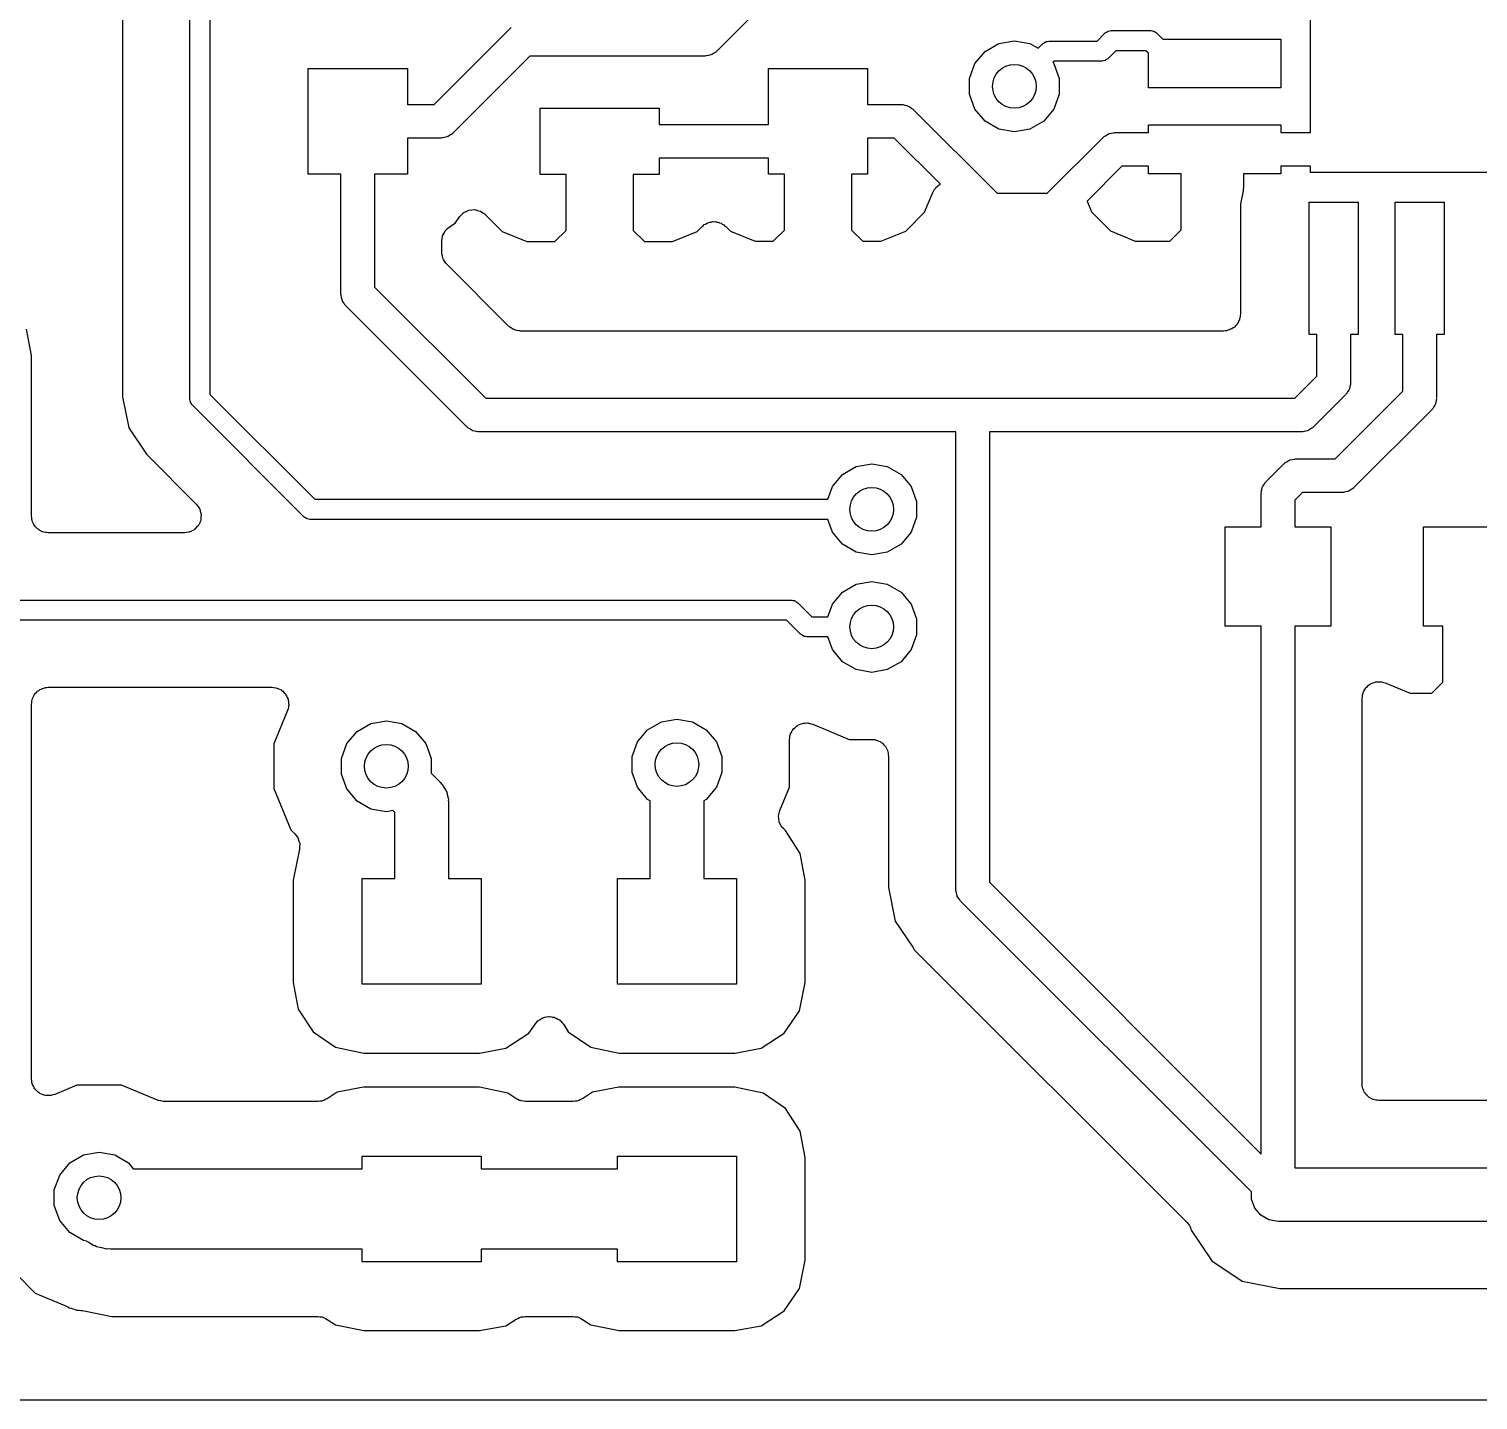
# Model space of a CAD drawing. Extents: x -71.9 to -7.4, y 11.1 to 59.4.
# Drawn here: x -50.69 to -39.74, y 11.11 to 21.48 of the extents above; entities that cross this region are included whole.
import ezdxf

# ---------------------------------------------------------------- set-up
doc = ezdxf.new("R2010")
doc.units = 0
doc.header["$MEASUREMENT"] = 0
doc.layers.add('BLACK', color=7, linetype='CONTINUOUS')

msp = doc.modelspace()

# ---------------------------------------------------------------- linework, layer by layer
at = {"layer": 'Black'}
for p, q in [((-49.4782, 18.6832), (-49.4782, 23.5968)), ((-49.3258, 23.6284), (-49.3258, 18.7148)), ((-49.9862, 23.3338), (-49.9862, 18.6957)), ((-41.0043, 21.455), (-41.0043, 22.5175)), ((-44.9238, 21.8808), (-45.4934, 21.3112)), ((-47.6318, 20.9078), (-47.0488, 21.4908)), ((-43.4648, 21.3082), (-43.3612, 21.3679)), ((-43.3612, 21.3679), (-43.2435, 21.3887)), ((-43.2435, 21.3887), (-43.1258, 21.3679)), ((-43.1258, 21.3679), (-43.0637, 21.3321)), ((-43.0637, 21.3321), (-43.0307, 21.3651)), ((-43.0307, 21.3651), (-43.0279, 21.367)), ((-43.0279, 21.367), (-43.0258, 21.3696)), ((-43.0258, 21.3696), (-43.0172, 21.3745)), ((-43.0172, 21.3745), (-43.009, 21.3802)), ((-43.009, 21.3802), (-43.0058, 21.3811)), ((-43.0058, 21.3811), (-43.0029, 21.3828)), ((-43.0029, 21.3828), (-42.9931, 21.3845)), ((-42.9931, 21.3845), (-42.9834, 21.3871)), ((-42.9834, 21.3871), (-42.9801, 21.3868)), ((-42.9801, 21.3868), (-42.9768, 21.3874)), ((-42.9768, 21.3874), (-42.6178, 21.3874)), ((-42.6178, 21.3874), (-42.5612, 21.4439)), ((-42.5612, 21.4439), (-42.5585, 21.4459)), ((-42.5585, 21.4459), (-42.5563, 21.4484)), ((-42.5563, 21.4484), (-42.5477, 21.4534)), ((-42.5477, 21.4534), (-42.5396, 21.4591)), ((-42.5396, 21.4591), (-42.5363, 21.46)), ((-42.5363, 21.46), (-42.5334, 21.4617)), ((-42.5334, 21.4617), (-42.5236, 21.4634)), ((-42.5236, 21.4634), (-42.514, 21.466)), ((-42.514, 21.466), (-42.5107, 21.4657)), ((-42.5107, 21.4657), (-42.5074, 21.4663)), ((-42.5074, 21.4663), (-42.2169, 21.4663)), ((-42.2169, 21.4663), (-42.2136, 21.4657)), ((-42.2136, 21.4657), (-42.2103, 21.466)), ((-42.2103, 21.466), (-42.2007, 21.4634)), ((-42.2007, 21.4634), (-42.1909, 21.4617)), ((-42.1909, 21.4617), (-42.188, 21.46)), ((-42.188, 21.46), (-42.1847, 21.4591)), ((-42.1847, 21.4591), (-42.1766, 21.4534)), ((-42.1766, 21.4534), (-42.168, 21.4484)), ((-42.168, 21.4484), (-42.1658, 21.4459)), ((-42.1658, 21.4459), (-42.1631, 21.4439)), ((-42.1631, 21.4439), (-42.1216, 21.4025)), ((-42.1216, 21.4025), (-41.2293, 21.4025)), ((-41.2293, 21.4025), (-41.2293, 21.0325)), ((-41.0043, 20.6945), (-41.0043, 21.455)), ((-46.9064, 21.274), (-47.4894, 20.691)), ((-45.5832, 21.274), (-46.9064, 21.274)), ((-45.5777, 21.275), (-45.5832, 21.274)), ((-45.5721, 21.2745), (-45.5777, 21.275)), ((-45.5561, 21.2788), (-45.5721, 21.2745)), ((-45.5398, 21.2817), (-45.5561, 21.2788)), ((-45.5349, 21.2845), (-45.5398, 21.2817)), ((-45.5295, 21.2859), (-45.5349, 21.2845)), ((-45.5159, 21.2954), (-45.5295, 21.2859)), ((-45.5016, 21.3037), (-45.5159, 21.2954)), ((-45.498, 21.308), (-45.5016, 21.3037)), ((-45.4934, 21.3112), (-45.498, 21.308)), ((-43.5416, 21.2166), (-43.4648, 21.3082)), ((-42.5351, 21.2554), (-42.5372, 21.2528)), ((-42.5323, 21.2573), (-42.5351, 21.2554)), ((-42.4758, 21.3139), (-42.5323, 21.2573)), ((-42.2485, 21.3139), (-42.4758, 21.3139)), ((-42.2293, 21.2947), (-42.2485, 21.3139)), ((-42.2293, 21.0325), (-42.2293, 21.2947)), ((-48.5832, 20.3808), (-48.5832, 21.1808)), ((-48.5832, 21.1808), (-47.8332, 21.1808)), ((-47.8332, 21.1808), (-47.8332, 20.9078)), ((-45.1034, 20.7554), (-45.1034, 21.1808)), ((-45.1034, 21.1808), (-44.3534, 21.1808)), ((-44.3534, 21.1808), (-44.3534, 20.9078)), ((-43.5825, 21.1043), (-43.5416, 21.2166)), ((-42.9452, 21.235), (-42.9537, 21.2265)), ((-42.9537, 21.2265), (-42.9454, 21.2166)), ((-42.9454, 21.2166), (-42.9045, 21.1043)), ((-42.5862, 21.235), (-42.9452, 21.235)), ((-42.5829, 21.2356), (-42.5862, 21.235)), ((-42.5796, 21.2353), (-42.5829, 21.2356)), ((-42.57, 21.2378), (-42.5796, 21.2353)), ((-42.5602, 21.2396), (-42.57, 21.2378)), ((-42.5573, 21.2413), (-42.5602, 21.2396)), ((-42.554, 21.2421), (-42.5573, 21.2413)), ((-42.5459, 21.2478), (-42.554, 21.2421)), ((-42.5372, 21.2528), (-42.5459, 21.2478)), ((-43.5825, 20.9847), (-43.5825, 21.1043)), ((-42.9045, 21.1043), (-42.9045, 20.9847)), ((-43.5416, 20.8724), (-43.5825, 20.9847)), ((-42.9045, 20.9847), (-42.9454, 20.8724)), ((-41.2293, 21.0325), (-42.2293, 21.0325)), ((-47.8332, 20.9078), (-47.6318, 20.9078)), ((-46.8294, 20.3784), (-46.8294, 20.8784)), ((-46.8294, 20.8784), (-45.9294, 20.8784)), ((-45.9294, 20.8784), (-45.9294, 20.7554)), ((-44.3534, 20.9078), (-44.0994, 20.9078)), ((-44.0994, 20.9078), (-44.0939, 20.9068)), ((-44.0939, 20.9068), (-44.0883, 20.9073)), ((-44.0883, 20.9073), (-44.0723, 20.903)), ((-44.0723, 20.903), (-44.056, 20.9001)), ((-44.056, 20.9001), (-44.0511, 20.8973)), ((-44.0511, 20.8973), (-44.0457, 20.8959)), ((-44.0457, 20.8959), (-44.0321, 20.8864)), ((-44.0321, 20.8864), (-44.0178, 20.8781)), ((-44.0178, 20.8781), (-44.0142, 20.8738)), ((-44.0142, 20.8738), (-44.0096, 20.8706)), ((-44.0096, 20.8706), (-43.3744, 20.2354)), ((-43.4648, 20.7808), (-43.5416, 20.8724)), ((-42.9454, 20.8724), (-43.0222, 20.7808)), ((-45.9294, 20.7554), (-45.1034, 20.7554)), ((-43.3612, 20.721), (-43.4648, 20.7808)), ((-43.2435, 20.7003), (-43.3612, 20.721)), ((-43.1258, 20.721), (-43.2435, 20.7003)), ((-43.0222, 20.7808), (-43.1258, 20.721)), ((-42.2293, 20.6945), (-42.2293, 20.7525)), ((-42.2293, 20.7525), (-41.2293, 20.7525)), ((-41.2293, 20.7525), (-41.2293, 20.6945)), ((-47.5792, 20.6538), (-47.8332, 20.6538)), ((-47.8332, 20.6538), (-47.8332, 20.3808)), ((-47.5737, 20.6548), (-47.5792, 20.6538)), ((-47.5681, 20.6543), (-47.5737, 20.6548)), ((-47.5521, 20.6586), (-47.5681, 20.6543)), ((-47.5358, 20.6615), (-47.5521, 20.6586)), ((-47.5309, 20.6643), (-47.5358, 20.6615)), ((-47.5255, 20.6657), (-47.5309, 20.6643)), ((-47.5119, 20.6752), (-47.5255, 20.6657)), ((-47.4976, 20.6835), (-47.5119, 20.6752)), ((-47.494, 20.6878), (-47.4976, 20.6835)), ((-47.4894, 20.691), (-47.494, 20.6878)), ((-44.3534, 20.6538), (-44.3534, 20.3808)), ((-44.152, 20.6538), (-44.3534, 20.6538)), ((-43.8034, 20.3052), (-44.152, 20.6538)), ((-42.995, 20.2354), (-42.5731, 20.6573)), ((-42.5731, 20.6573), (-42.5686, 20.6605)), ((-42.5686, 20.6605), (-42.565, 20.6647)), ((-42.565, 20.6647), (-42.5506, 20.673)), ((-42.5506, 20.673), (-42.537, 20.6826)), ((-42.537, 20.6826), (-42.5316, 20.684)), ((-42.5316, 20.684), (-42.5268, 20.6868)), ((-42.5268, 20.6868), (-42.5104, 20.6897)), ((-42.5104, 20.6897), (-42.4944, 20.694)), ((-42.4944, 20.694), (-42.4888, 20.6935)), ((-42.4888, 20.6935), (-42.4833, 20.6945)), ((-42.4833, 20.6945), (-42.2293, 20.6945)), ((-41.2293, 20.6945), (-41.0043, 20.6945)), ((-45.9294, 20.5014), (-45.9294, 20.3784)), ((-45.1034, 20.5014), (-45.9294, 20.5014)), ((-45.1034, 20.3808), (-45.1034, 20.5014)), ((-48.3352, 20.3808), (-48.5832, 20.3808)), ((-48.3352, 19.4734), (-48.3352, 20.3808)), ((-47.8332, 20.3808), (-48.0812, 20.3808)), ((-48.0812, 20.3808), (-48.0812, 19.526)), ((-44.9824, 20.3808), (-45.1034, 20.3808)), ((-44.9824, 19.9572), (-44.9824, 20.3808)), ((-44.3534, 20.3808), (-44.4744, 20.3808)), ((-44.4744, 20.3808), (-44.4744, 19.9572)), ((-42.4307, 20.4405), (-42.6941, 20.1771)), ((-42.2293, 20.4405), (-42.4307, 20.4405)), ((-42.2293, 20.3825), (-42.2293, 20.4405)), ((-41.9833, 20.3825), (-42.2293, 20.3825)), ((-41.9833, 19.9588), (-41.9833, 20.3825)), ((-41.2293, 20.3825), (-41.5123, 20.3825)), ((-41.5123, 20.3825), (-41.5123, 20.2783)), ((-41.0043, 20.4405), (-41.2293, 20.4405)), ((-41.2293, 20.4405), (-41.2293, 20.3825)), ((-41.0043, 20.3925), (-41.0043, 20.4405)), ((-39.9418, 20.3925), (-41.0043, 20.3925)), ((-39.6563, 20.3925), (-39.9418, 20.3925)), ((-46.6334, 20.3784), (-46.8294, 20.3784)), ((-46.6334, 19.9548), (-46.6334, 20.3784)), ((-45.9294, 20.3784), (-46.1254, 20.3784)), ((-46.1254, 20.3784), (-46.1254, 19.9548)), ((-43.8508, 20.2617), (-43.8433, 20.2698)), ((-43.8433, 20.2698), (-43.8374, 20.2791)), ((-43.8374, 20.2791), (-43.8285, 20.2859)), ((-43.8285, 20.2859), (-43.821, 20.2942)), ((-43.821, 20.2942), (-43.8111, 20.2993)), ((-43.8111, 20.2993), (-43.8034, 20.3052)), ((-41.5123, 20.2783), (-41.5145, 20.2658)), ((-43.9227, 20.093), (-43.8611, 20.2419)), ((-43.8611, 20.2419), (-43.8551, 20.2514)), ((-43.8551, 20.2514), (-43.8508, 20.2617)), ((-43.3744, 20.2354), (-42.995, 20.2354)), ((-42.6941, 20.1771), (-42.66, 20.0947)), ((-41.5149, 20.2531), (-41.5348, 20.1547)), ((-41.5145, 20.2658), (-41.5149, 20.2531)), ((-41.0143, 19.1675), (-41.0143, 20.1675)), ((-41.0143, 20.1675), (-40.6443, 20.1675)), ((-40.6443, 20.1675), (-40.6443, 19.1675)), ((-40.3643, 19.1675), (-40.3643, 20.1675)), ((-40.3643, 20.1675), (-39.9943, 20.1675)), ((-39.9943, 20.1675), (-39.9943, 19.1675)), ((-47.4721, 20.0096), (-47.4395, 20.0573)), ((-47.4395, 20.0573), (-47.439, 20.0578)), ((-47.439, 20.0578), (-47.4387, 20.0585)), ((-47.4387, 20.0585), (-47.4236, 20.0736)), ((-47.4236, 20.0736), (-47.4087, 20.0888)), ((-47.4087, 20.0888), (-47.408, 20.0891)), ((-47.408, 20.0891), (-47.4075, 20.0897)), ((-47.4075, 20.0897), (-47.3882, 20.0987)), ((-47.3882, 20.0987), (-47.3689, 20.1079)), ((-47.3689, 20.1079), (-47.3682, 20.108)), ((-47.3682, 20.108), (-47.3675, 20.1083)), ((-47.3675, 20.1083), (-47.3462, 20.1102)), ((-47.3462, 20.1102), (-47.325, 20.1123)), ((-47.325, 20.1123), (-47.3243, 20.1121)), ((-47.3243, 20.1121), (-47.3236, 20.1122)), ((-47.3236, 20.1122), (-47.303, 20.1066)), ((-47.303, 20.1066), (-47.2823, 20.1013)), ((-47.2823, 20.1013), (-47.2817, 20.1009)), ((-47.2817, 20.1009), (-47.281, 20.1007)), ((-47.281, 20.1007), (-47.2635, 20.0885)), ((-47.2635, 20.0885), (-47.2459, 20.0765)), ((-47.2459, 20.0765), (-47.2455, 20.0759)), ((-47.2455, 20.0759), (-47.2449, 20.0754)), ((-47.2449, 20.0754), (-47.1172, 19.9477)), ((-44.0656, 19.9501), (-43.9227, 20.093)), ((-42.66, 20.0947), (-42.5171, 19.9518)), ((-41.5348, 20.1547), (-41.5348, 19.321)), ((-47.556, 19.9352), (-47.5473, 19.9521)), ((-47.5473, 19.9521), (-47.545, 19.9542)), ((-47.545, 19.9542), (-47.5435, 19.9569)), ((-47.5435, 19.9569), (-47.5289, 19.9691)), ((-47.5289, 19.9691), (-47.5149, 19.982)), ((-47.5149, 19.982), (-47.4721, 20.0096)), ((-47.1172, 19.9477), (-46.9304, 19.8704)), ((-46.7178, 19.8704), (-46.6334, 19.9548)), ((-46.1254, 19.9548), (-46.041, 19.8704)), ((-45.8284, 19.8704), (-45.6416, 19.9477)), ((-45.6416, 19.9477), (-45.605, 19.9844)), ((-45.605, 19.9844), (-45.5959, 19.9907)), ((-45.5959, 19.9907), (-45.588, 19.9986)), ((-45.588, 19.9986), (-45.578, 20.0033)), ((-45.578, 20.0033), (-45.5689, 20.0097)), ((-45.5689, 20.0097), (-45.5581, 20.0126)), ((-45.5581, 20.0126), (-45.5481, 20.0172)), ((-45.5481, 20.0172), (-45.537, 20.0182)), ((-45.537, 20.0182), (-45.5263, 20.0211)), ((-45.5263, 20.0211), (-45.5152, 20.0201)), ((-45.5152, 20.0201), (-45.5041, 20.0211)), ((-45.5041, 20.0211), (-45.4934, 20.0182)), ((-45.4934, 20.0182), (-45.4823, 20.0172)), ((-45.4823, 20.0172), (-45.4723, 20.0126)), ((-45.4723, 20.0126), (-45.4615, 20.0097)), ((-45.4615, 20.0097), (-45.4524, 20.0033)), ((-45.4524, 20.0033), (-45.4424, 19.9986)), ((-45.4424, 19.9986), (-45.4345, 19.9907)), ((-45.4345, 19.9907), (-45.4254, 19.9844)), ((-45.4254, 19.9844), (-45.3912, 19.9501)), ((-45.3912, 19.9501), (-45.2044, 19.8728)), ((-45.0668, 19.8728), (-44.9824, 19.9572)), ((-44.4744, 19.9572), (-44.39, 19.8728)), ((-44.2524, 19.8728), (-44.0656, 19.9501)), ((-42.5171, 19.9518), (-42.3304, 19.8745)), ((-42.0677, 19.8745), (-41.9833, 19.9588)), ((-47.5732, 19.8752), (-47.5699, 19.894)), ((-47.5732, 19.789), (-47.5732, 19.8752)), ((-47.5699, 19.894), (-47.5675, 19.9129)), ((-47.5675, 19.9129), (-47.5661, 19.9156)), ((-47.5661, 19.9156), (-47.5655, 19.9187)), ((-47.5655, 19.9187), (-47.556, 19.9352)), ((-46.9304, 19.8704), (-46.7178, 19.8704)), ((-46.041, 19.8704), (-45.8284, 19.8704)), ((-45.2044, 19.8728), (-45.0668, 19.8728)), ((-44.39, 19.8728), (-44.2524, 19.8728)), ((-42.3304, 19.8745), (-42.0677, 19.8745)), ((-47.5722, 19.7835), (-47.5732, 19.789)), ((-47.5727, 19.778), (-47.5722, 19.7835)), ((-47.5684, 19.7619), (-47.5727, 19.778)), ((-47.5655, 19.7456), (-47.5684, 19.7619)), ((-47.5627, 19.7408), (-47.5655, 19.7456)), ((-47.5613, 19.7354), (-47.5627, 19.7408)), ((-47.5518, 19.7218), (-47.5613, 19.7354)), ((-47.5435, 19.7074), (-47.5518, 19.7218)), ((-47.5392, 19.7038), (-47.5435, 19.7074)), ((-47.536, 19.6992), (-47.5392, 19.7038)), ((-47.068, 19.2312), (-47.536, 19.6992)), ((-48.0812, 19.526), (-47.2412, 18.686)), ((-48.3342, 19.4679), (-48.3352, 19.4734)), ((-48.3347, 19.4623), (-48.3342, 19.4679)), ((-48.3304, 19.4463), (-48.3347, 19.4623)), ((-48.3275, 19.43), (-48.3304, 19.4463)), ((-48.3247, 19.4251), (-48.3275, 19.43)), ((-48.3233, 19.4197), (-48.3247, 19.4251)), ((-48.3138, 19.4061), (-48.3233, 19.4197)), ((-48.3055, 19.3918), (-48.3138, 19.4061)), ((-48.3012, 19.3882), (-48.3055, 19.3918)), ((-48.298, 19.3836), (-48.3012, 19.3882)), ((-47.3836, 18.4692), (-48.298, 19.3836)), ((-41.5405, 19.2885), (-41.5424, 19.2776)), ((-41.5367, 19.2989), (-41.5405, 19.2885)), ((-41.5348, 19.321), (-41.5367, 19.3101)), ((-41.5367, 19.3101), (-41.5367, 19.2989)), ((-50.6756, 19.0082), (-50.7131, 19.2075)), ((-47.0634, 19.228), (-47.068, 19.2312)), ((-47.0598, 19.2237), (-47.0634, 19.228)), ((-47.0454, 19.2154), (-47.0598, 19.2237)), ((-47.0318, 19.2059), (-47.0454, 19.2154)), ((-47.0264, 19.2045), (-47.0318, 19.2059)), ((-47.0216, 19.2017), (-47.0264, 19.2045)), ((-47.0053, 19.1988), (-47.0216, 19.2017)), ((-46.9892, 19.1945), (-47.0053, 19.1988)), ((-46.9837, 19.195), (-46.9892, 19.1945)), ((-46.9782, 19.194), (-46.9837, 19.195)), ((-41.6618, 19.194), (-46.9782, 19.194)), ((-41.6508, 19.1959), (-41.6618, 19.194)), ((-41.6397, 19.1959), (-41.6508, 19.1959)), ((-41.6293, 19.1997), (-41.6397, 19.1959)), ((-41.6183, 19.2017), (-41.6293, 19.1997)), ((-41.6087, 19.2072), (-41.6183, 19.2017)), ((-41.5983, 19.211), (-41.6087, 19.2072)), ((-41.5898, 19.2182), (-41.5983, 19.211)), ((-41.5801, 19.2237), (-41.5898, 19.2182)), ((-41.573, 19.2322), (-41.5801, 19.2237)), ((-41.5645, 19.2394), (-41.573, 19.2322)), ((-41.5589, 19.249), (-41.5645, 19.2394)), ((-41.5518, 19.2575), (-41.5589, 19.249)), ((-41.548, 19.2679), (-41.5518, 19.2575)), ((-41.5424, 19.2776), (-41.548, 19.2679)), ((-40.9563, 19.1675), (-41.0143, 19.1675)), ((-40.9563, 18.8531), (-40.9563, 19.1675)), ((-40.6443, 19.1675), (-40.7023, 19.1675)), ((-40.7023, 19.1675), (-40.7023, 18.8005)), ((-40.3063, 19.1675), (-40.3643, 19.1675)), ((-40.3063, 18.7383), (-40.3063, 19.1675)), ((-39.9943, 19.1675), (-40.0523, 19.1675)), ((-40.0523, 19.1675), (-40.0523, 18.6857)), ((-50.6756, 17.7942), (-50.6756, 19.0082)), ((-41.1234, 18.686), (-40.9563, 18.8531)), ((-40.8186, 18.226), (-40.3063, 18.7383)), ((-40.7142, 18.7468), (-40.7238, 18.7332)), ((-40.7128, 18.7522), (-40.7142, 18.7468)), ((-40.71, 18.757), (-40.7128, 18.7522)), ((-40.7071, 18.7734), (-40.71, 18.757)), ((-40.7028, 18.7894), (-40.7071, 18.7734)), ((-40.7023, 18.8005), (-40.7033, 18.795)), ((-40.7033, 18.795), (-40.7028, 18.7894)), ((-49.9862, 18.6957), (-49.9394, 18.4606)), ((-49.4776, 18.6799), (-49.4782, 18.6832)), ((-49.4779, 18.6766), (-49.4776, 18.6799)), ((-49.4753, 18.6669), (-49.4779, 18.6766)), ((-49.4736, 18.6571), (-49.4753, 18.6669)), ((-49.4719, 18.6542), (-49.4736, 18.6571)), ((-49.4711, 18.651), (-49.4719, 18.6542)), ((-49.4653, 18.6428), (-49.4711, 18.651)), ((-49.4604, 18.6342), (-49.4653, 18.6428)), ((-49.4578, 18.6321), (-49.4604, 18.6342)), ((-49.4559, 18.6293), (-49.4578, 18.6321)), ((-48.6177, 17.7911), (-49.4559, 18.6293)), ((-49.3258, 18.7148), (-48.5322, 17.9212)), ((-47.2412, 18.686), (-43.56, 18.686)), ((-43.56, 18.686), (-41.1234, 18.686)), ((-40.7395, 18.7107), (-40.981, 18.4692)), ((-40.7363, 18.7152), (-40.7395, 18.7107)), ((-40.732, 18.7188), (-40.7363, 18.7152)), ((-40.7238, 18.7332), (-40.732, 18.7188)), ((-40.0642, 18.632), (-40.0737, 18.6184)), ((-40.0628, 18.6374), (-40.0642, 18.632)), ((-40.06, 18.6422), (-40.0628, 18.6374)), ((-40.0571, 18.6586), (-40.06, 18.6422)), ((-40.0528, 18.6746), (-40.0571, 18.6586)), ((-40.0523, 18.6857), (-40.0533, 18.6802)), ((-40.0533, 18.6802), (-40.0528, 18.6746)), ((-40.0895, 18.5959), (-40.6762, 18.0092)), ((-40.0863, 18.6004), (-40.0895, 18.5959)), ((-40.082, 18.604), (-40.0863, 18.6004)), ((-40.0737, 18.6184), (-40.082, 18.604)), ((-49.9394, 18.4606), (-49.8062, 18.2613)), ((-47.379, 18.466), (-47.3836, 18.4692)), ((-47.3754, 18.4617), (-47.379, 18.466)), ((-47.3611, 18.4534), (-47.3754, 18.4617)), ((-47.3475, 18.4439), (-47.3611, 18.4534)), ((-47.3421, 18.4425), (-47.3475, 18.4439)), ((-47.3372, 18.4397), (-47.3421, 18.4425)), ((-47.3209, 18.4368), (-47.3372, 18.4397)), ((-47.3049, 18.4325), (-47.3209, 18.4368)), ((-47.2993, 18.433), (-47.3049, 18.4325)), ((-47.2938, 18.432), (-47.2993, 18.433)), ((-43.687, 18.432), (-47.2938, 18.432)), ((-43.687, 14.972), (-43.687, 18.432)), ((-41.0708, 18.432), (-43.433, 18.432)), ((-43.433, 18.432), (-43.433, 15.0246)), ((-41.0653, 18.433), (-41.0708, 18.432)), ((-41.0597, 18.4325), (-41.0653, 18.433)), ((-41.0437, 18.4368), (-41.0597, 18.4325)), ((-41.0274, 18.4397), (-41.0437, 18.4368)), ((-41.0225, 18.4425), (-41.0274, 18.4397)), ((-41.0171, 18.4439), (-41.0225, 18.4425)), ((-41.0035, 18.4534), (-41.0171, 18.4439)), ((-40.9892, 18.4617), (-41.0035, 18.4534)), ((-40.9856, 18.466), (-40.9892, 18.4617)), ((-40.981, 18.4692), (-40.9856, 18.466)), ((-49.8062, 18.2613), (-49.429, 17.884)), ((-44.4397, 18.1685), (-44.322, 18.1892)), ((-44.322, 18.1892), (-44.2043, 18.1685)), ((-41.3398, 18.0558), (-41.2068, 18.1888)), ((-41.2068, 18.1888), (-41.2022, 18.192)), ((-41.2022, 18.192), (-41.1986, 18.1963)), ((-41.1986, 18.1963), (-41.1843, 18.2046)), ((-41.1843, 18.2046), (-41.1707, 18.2141)), ((-41.1707, 18.2141), (-41.1653, 18.2155)), ((-41.1653, 18.2155), (-41.1604, 18.2183)), ((-41.1604, 18.2183), (-41.1441, 18.2212)), ((-41.1441, 18.2212), (-41.1281, 18.2255)), ((-41.1281, 18.2255), (-41.1225, 18.225)), ((-41.1225, 18.225), (-41.117, 18.226)), ((-41.117, 18.226), (-40.8186, 18.226)), ((-44.6201, 18.0171), (-44.5433, 18.1087)), ((-44.5433, 18.1087), (-44.4397, 18.1685)), ((-44.2043, 18.1685), (-44.1007, 18.1087)), ((-44.1007, 18.1087), (-44.0239, 18.0171)), ((-44.655, 17.9212), (-44.6201, 18.0171)), ((-44.0239, 18.0171), (-43.983, 17.9048)), ((-41.377, 17.966), (-41.376, 17.9715)), ((-41.3765, 17.9771), (-41.3722, 17.9931)), ((-41.376, 17.9715), (-41.3765, 17.9771)), ((-41.3722, 17.9931), (-41.3693, 18.0094)), ((-41.3693, 18.0094), (-41.3665, 18.0143)), ((-41.3665, 18.0143), (-41.3651, 18.0197)), ((-41.3651, 18.0197), (-41.3556, 18.0333)), ((-41.3556, 18.0333), (-41.3473, 18.0476)), ((-41.3473, 18.0476), (-41.343, 18.0512)), ((-41.343, 18.0512), (-41.3398, 18.0558)), ((-41.0644, 17.972), (-41.123, 17.9134)), ((-40.766, 17.972), (-41.0644, 17.972)), ((-40.7605, 17.973), (-40.766, 17.972)), ((-40.7549, 17.9725), (-40.7605, 17.973)), ((-40.7389, 17.9768), (-40.7549, 17.9725)), ((-40.7226, 17.9797), (-40.7389, 17.9768)), ((-40.7177, 17.9825), (-40.7226, 17.9797)), ((-40.7123, 17.9839), (-40.7177, 17.9825)), ((-40.6987, 17.9934), (-40.7123, 17.9839)), ((-40.6844, 18.0017), (-40.6987, 17.9934)), ((-40.6808, 18.006), (-40.6844, 18.0017)), ((-40.6762, 18.0092), (-40.6808, 18.006)), ((-49.429, 17.884), (-49.4195, 17.8704)), ((-49.4195, 17.8704), (-49.4088, 17.8577)), ((-48.5322, 17.9212), (-44.655, 17.9212)), ((-43.983, 17.9048), (-43.983, 17.7852)), ((-41.377, 17.712), (-41.377, 17.966)), ((-41.123, 17.9134), (-41.123, 17.712)), ((-50.6736, 17.7833), (-50.6756, 17.7942)), ((-50.6736, 17.7721), (-50.6736, 17.7833)), ((-50.6698, 17.7617), (-50.6736, 17.7721)), ((-50.6679, 17.7508), (-50.6698, 17.7617)), ((-50.6623, 17.7411), (-50.6679, 17.7508)), ((-49.4088, 17.8577), (-49.4069, 17.8524)), ((-49.4069, 17.8524), (-49.4037, 17.8479)), ((-49.4037, 17.8479), (-49.3994, 17.8318)), ((-49.3961, 17.7613), (-49.4031, 17.7463)), ((-49.3994, 17.8318), (-49.3937, 17.8163)), ((-49.3956, 17.7669), (-49.3961, 17.7613)), ((-49.3937, 17.7721), (-49.3956, 17.7669)), ((-49.3937, 17.8163), (-49.3937, 17.8107)), ((-49.3937, 17.8107), (-49.3923, 17.8053)), ((-49.3923, 17.8053), (-49.3937, 17.7887)), ((-49.3937, 17.7887), (-49.3937, 17.7721)), ((-48.6149, 17.7892), (-48.6177, 17.7911)), ((-48.6128, 17.7866), (-48.6149, 17.7892)), ((-48.6042, 17.7816), (-48.6128, 17.7866)), ((-48.596, 17.7759), (-48.6042, 17.7816)), ((-48.5928, 17.7751), (-48.596, 17.7759)), ((-48.5899, 17.7734), (-48.5928, 17.7751)), ((-48.5801, 17.7717), (-48.5899, 17.7734)), ((-48.5704, 17.7691), (-48.5801, 17.7717)), ((-48.5671, 17.7694), (-48.5704, 17.7691)), ((-48.5638, 17.7688), (-48.5671, 17.7694)), ((-44.655, 17.7688), (-48.5638, 17.7688)), ((-44.6201, 17.6729), (-44.655, 17.7688)), ((-43.983, 17.7852), (-44.0239, 17.6729)), ((-50.6585, 17.7307), (-50.6623, 17.7411)), ((-50.6514, 17.7222), (-50.6585, 17.7307)), ((-50.6458, 17.7126), (-50.6514, 17.7222)), ((-50.6373, 17.7054), (-50.6458, 17.7126)), ((-50.6302, 17.6969), (-50.6373, 17.7054)), ((-50.6206, 17.6914), (-50.6302, 17.6969)), ((-50.6121, 17.6842), (-50.6206, 17.6914)), ((-50.6016, 17.6804), (-50.6121, 17.6842)), ((-50.592, 17.6749), (-50.6016, 17.6804)), ((-50.5811, 17.6729), (-50.592, 17.6749)), ((-50.5706, 17.6691), (-50.5811, 17.6729)), ((-50.5595, 17.6691), (-50.5706, 17.6691)), ((-50.5486, 17.6672), (-50.5595, 17.6691)), ((-49.5188, 17.6672), (-50.5486, 17.6672)), ((-49.5024, 17.6701), (-49.5188, 17.6672)), ((-49.4859, 17.6715), (-49.5024, 17.6701)), ((-49.4809, 17.6739), (-49.4859, 17.6715)), ((-49.4754, 17.6749), (-49.4809, 17.6739)), ((-49.461, 17.6832), (-49.4754, 17.6749)), ((-49.4459, 17.6902), (-49.461, 17.6832)), ((-49.442, 17.6941), (-49.4459, 17.6902)), ((-49.4372, 17.6969), (-49.442, 17.6941)), ((-49.4265, 17.7096), (-49.4372, 17.6969)), ((-49.4148, 17.7214), (-49.4265, 17.7096)), ((-49.4124, 17.7264), (-49.4148, 17.7214)), ((-49.4088, 17.7307), (-49.4124, 17.7264)), ((-49.4031, 17.7463), (-49.4088, 17.7307)), ((-44.5433, 17.5813), (-44.6201, 17.6729)), ((-44.0239, 17.6729), (-44.1007, 17.5813)), ((-41.65, 16.962), (-41.65, 17.712)), ((-41.65, 17.712), (-41.377, 17.712)), ((-41.123, 17.712), (-40.85, 17.712)), ((-40.85, 17.712), (-40.85, 16.962)), ((-40.15, 16.962), (-40.15, 17.712)), ((-40.15, 17.712), (-39.6563, 17.712)), ((-44.4397, 17.5215), (-44.5433, 17.5813)), ((-44.1007, 17.5813), (-44.2043, 17.5215)), ((-44.322, 17.5008), (-44.4397, 17.5215)), ((-44.2043, 17.5215), (-44.322, 17.5008)), ((-44.6201, 17.1281), (-44.5433, 17.2197)), ((-44.5433, 17.2197), (-44.4397, 17.2795)), ((-44.4397, 17.2795), (-44.322, 17.3002)), ((-44.322, 17.3002), (-44.2043, 17.2795)), ((-44.2043, 17.2795), (-44.1007, 17.2197)), ((-44.1007, 17.2197), (-44.0239, 17.1281)), ((-50.883, 17.1592), (-44.9339, 17.1592)), ((-44.9339, 17.1592), (-44.9306, 17.1586)), ((-44.9306, 17.1586), (-44.9273, 17.1589)), ((-44.9273, 17.1589), (-44.9177, 17.1563)), ((-44.9177, 17.1563), (-44.9079, 17.1546)), ((-44.9079, 17.1546), (-44.905, 17.1529)), ((-44.905, 17.1529), (-44.9017, 17.1521)), ((-44.9017, 17.1521), (-44.8936, 17.1463)), ((-44.8936, 17.1463), (-44.885, 17.1414)), ((-44.885, 17.1414), (-44.8828, 17.1388)), ((-44.8828, 17.1388), (-44.8801, 17.1369)), ((-44.8801, 17.1369), (-44.7754, 17.0322)), ((-44.655, 17.0322), (-44.6201, 17.1281)), ((-44.0239, 17.1281), (-43.983, 17.0158)), ((-44.9655, 17.0068), (-50.8514, 17.0068)), ((-44.8608, 16.9021), (-44.9655, 17.0068)), ((-44.7754, 17.0322), (-44.655, 17.0322)), ((-43.983, 17.0158), (-43.983, 16.8962)), ((-44.8581, 16.9002), (-44.8608, 16.9021)), ((-44.8559, 16.8976), (-44.8581, 16.9002)), ((-44.8473, 16.8926), (-44.8559, 16.8976)), ((-44.8391, 16.8869), (-44.8473, 16.8926)), ((-44.8359, 16.8861), (-44.8391, 16.8869)), ((-44.833, 16.8844), (-44.8359, 16.8861)), ((-44.8232, 16.8827), (-44.833, 16.8844)), ((-44.8136, 16.8801), (-44.8232, 16.8827)), ((-44.8102, 16.8804), (-44.8136, 16.8801)), ((-44.8069, 16.8798), (-44.8102, 16.8804)), ((-44.655, 16.8798), (-44.8069, 16.8798)), ((-44.6201, 16.7839), (-44.655, 16.8798)), ((-43.983, 16.8962), (-44.0239, 16.7839)), ((-41.377, 16.962), (-41.65, 16.962)), ((-41.377, 12.9686), (-41.377, 16.962)), ((-40.85, 16.962), (-41.123, 16.962)), ((-41.123, 16.962), (-41.123, 12.8652)), ((-40.004, 16.962), (-40.15, 16.962)), ((-40.004, 16.5384), (-40.004, 16.962)), ((-44.5433, 16.6923), (-44.6201, 16.7839)), ((-44.0239, 16.7839), (-44.1007, 16.6923)), ((-44.4397, 16.6325), (-44.5433, 16.6923)), ((-44.1007, 16.6923), (-44.2043, 16.6325)), ((-44.322, 16.6118), (-44.4397, 16.6325)), ((-44.2043, 16.6325), (-44.322, 16.6118)), ((-50.6623, 16.4249), (-50.6585, 16.4353)), ((-50.6585, 16.4353), (-50.6514, 16.4438)), ((-50.6514, 16.4438), (-50.6458, 16.4534)), ((-50.6458, 16.4534), (-50.6373, 16.4606)), ((-50.6373, 16.4606), (-50.6302, 16.4691)), ((-50.6302, 16.4691), (-50.6206, 16.4746)), ((-50.6206, 16.4746), (-50.6121, 16.4818)), ((-50.6121, 16.4818), (-50.6016, 16.4856)), ((-50.6016, 16.4856), (-50.592, 16.4911)), ((-50.592, 16.4911), (-50.5811, 16.4931)), ((-50.5811, 16.4931), (-50.5706, 16.4969)), ((-50.5706, 16.4969), (-50.5595, 16.4969)), ((-50.5595, 16.4969), (-50.5486, 16.4988)), ((-50.5486, 16.4988), (-48.856, 16.4988)), ((-48.856, 16.4988), (-48.8423, 16.4964)), ((-48.8423, 16.4964), (-48.8284, 16.4958)), ((-48.8284, 16.4958), (-48.8208, 16.4926)), ((-48.8208, 16.4926), (-48.8126, 16.4911)), ((-48.8126, 16.4911), (-48.8006, 16.4842)), ((-48.8006, 16.4842), (-48.7877, 16.4789)), ((-48.7877, 16.4789), (-48.7816, 16.4732)), ((-48.7816, 16.4732), (-48.7744, 16.4691)), ((-48.7744, 16.4691), (-48.7655, 16.4584)), ((-48.7655, 16.4584), (-48.7552, 16.449)), ((-48.7552, 16.449), (-48.7514, 16.4417)), ((-48.7514, 16.4417), (-48.746, 16.4353)), ((-48.746, 16.4353), (-48.7413, 16.4222)), ((-40.6126, 16.4283), (-40.612, 16.4422)), ((-40.612, 16.4422), (-40.6088, 16.4499)), ((-40.6088, 16.4499), (-40.6073, 16.4581)), ((-40.6073, 16.4581), (-40.6004, 16.4701)), ((-40.6004, 16.4701), (-40.5951, 16.4829)), ((-40.5951, 16.4829), (-40.5895, 16.4891)), ((-40.5895, 16.4891), (-40.5853, 16.4963)), ((-40.5853, 16.4963), (-40.5747, 16.5052)), ((-40.5747, 16.5052), (-40.5653, 16.5154)), ((-40.5653, 16.5154), (-40.5579, 16.5193)), ((-40.5579, 16.5193), (-40.5515, 16.5247)), ((-40.5515, 16.5247), (-40.5385, 16.5294)), ((-40.5385, 16.5294), (-40.5262, 16.5358)), ((-40.5262, 16.5358), (-40.5179, 16.5369)), ((-40.5179, 16.5369), (-40.5101, 16.5398)), ((-40.5101, 16.5398), (-40.4962, 16.5398)), ((-40.4962, 16.5398), (-40.4825, 16.5416)), ((-40.4825, 16.5416), (-40.4743, 16.5398)), ((-40.4743, 16.5398), (-40.4659, 16.5398)), ((-40.4659, 16.5398), (-40.4529, 16.535)), ((-40.4529, 16.535), (-40.4394, 16.532)), ((-40.4394, 16.532), (-40.251, 16.454)), ((-40.251, 16.454), (-40.0884, 16.454)), ((-40.0884, 16.454), (-40.004, 16.5384)), ((-50.6756, 16.3718), (-50.6736, 16.3827)), ((-50.6756, 13.5372), (-50.6756, 16.3718)), ((-50.6736, 16.3939), (-50.6698, 16.4043)), ((-50.6736, 16.3827), (-50.6736, 16.3939)), ((-50.6698, 16.4043), (-50.6679, 16.4152)), ((-50.6679, 16.4152), (-50.6623, 16.4249)), ((-48.7413, 16.4222), (-48.7349, 16.4099)), ((-48.7357, 16.3367), (-48.7387, 16.3231)), ((-48.731, 16.3497), (-48.7357, 16.3367)), ((-48.7349, 16.4099), (-48.7338, 16.4017)), ((-48.7338, 16.4017), (-48.731, 16.3939)), ((-48.731, 16.3939), (-48.731, 16.3799)), ((-48.731, 16.3799), (-48.7292, 16.3661)), ((-48.7292, 16.3661), (-48.731, 16.358)), ((-48.731, 16.358), (-48.731, 16.3497)), ((-40.615, 16.4147), (-40.6126, 16.4283)), ((-40.615, 13.5002), (-40.615, 16.4147)), ((-48.7387, 16.3231), (-48.8431, 16.0719)), ((-48.2136, 16.1656), (-48.11, 16.2254)), ((-48.11, 16.2254), (-47.9923, 16.2461)), ((-47.9923, 16.2461), (-47.8746, 16.2254)), ((-47.8746, 16.2254), (-47.771, 16.1656)), ((-46.0165, 16.1783), (-45.9129, 16.2381)), ((-45.9129, 16.2381), (-45.7952, 16.2588)), ((-45.7952, 16.2588), (-45.6775, 16.2381)), ((-45.6775, 16.2381), (-45.5739, 16.1783)), ((-44.8805, 16.2128), (-44.8675, 16.2175)), ((-44.8675, 16.2175), (-44.8552, 16.2239)), ((-44.8552, 16.2239), (-44.8469, 16.225)), ((-44.8469, 16.225), (-44.8391, 16.2278)), ((-44.8391, 16.2278), (-44.8252, 16.2278)), ((-44.8252, 16.2278), (-44.8115, 16.2296)), ((-44.8115, 16.2296), (-44.8033, 16.2278)), ((-44.8033, 16.2278), (-44.795, 16.2278)), ((-44.795, 16.2278), (-44.782, 16.223)), ((-44.782, 16.223), (-44.7684, 16.22)), ((-44.7684, 16.22), (-44.492, 16.1052)), ((-48.2904, 16.074), (-48.2136, 16.1656)), ((-47.771, 16.1656), (-47.6942, 16.074)), ((-46.0933, 16.0867), (-46.0165, 16.1783)), ((-45.5739, 16.1783), (-45.4971, 16.0867)), ((-44.9441, 16.1029), (-44.9417, 16.1165)), ((-44.9417, 16.1165), (-44.9411, 16.1303)), ((-44.9411, 16.1303), (-44.9379, 16.1381)), ((-44.9379, 16.1381), (-44.9364, 16.1463)), ((-44.9364, 16.1463), (-44.9295, 16.1583)), ((-44.9295, 16.1583), (-44.9242, 16.1711)), ((-44.9242, 16.1711), (-44.9185, 16.1772)), ((-44.9185, 16.1772), (-44.9144, 16.1845)), ((-44.9144, 16.1845), (-44.9037, 16.1934)), ((-44.9037, 16.1934), (-44.8944, 16.2036)), ((-44.8944, 16.2036), (-44.8869, 16.2074)), ((-44.8869, 16.2074), (-44.8805, 16.2128)), ((-48.8431, 16.0719), (-48.8433, 15.7334)), ((-48.3313, 15.9617), (-48.2904, 16.074)), ((-47.6942, 16.074), (-47.6533, 15.9617)), ((-46.1342, 15.9744), (-46.0933, 16.0867)), ((-45.4971, 16.0867), (-45.4562, 15.9744)), ((-44.9444, 15.7446), (-44.9441, 16.1029)), ((-44.492, 16.1052), (-44.3219, 16.1051)), ((-44.3219, 16.1051), (-44.311, 16.1032)), ((-44.311, 16.1032), (-44.2999, 16.1032)), ((-44.2999, 16.1032), (-44.2895, 16.0994)), ((-44.2895, 16.0994), (-44.2785, 16.0974)), ((-44.2785, 16.0974), (-44.2689, 16.0919)), ((-44.2689, 16.0919), (-44.2585, 16.0881)), ((-44.2585, 16.0881), (-44.2499, 16.0809)), ((-44.2499, 16.0809), (-44.2403, 16.0753)), ((-44.2403, 16.0753), (-44.2332, 16.0668)), ((-44.2332, 16.0668), (-44.2247, 16.0597)), ((-44.2247, 16.0597), (-44.2191, 16.0501)), ((-44.2191, 16.0501), (-44.212, 16.0415)), ((-44.212, 16.0415), (-44.2082, 16.0311)), ((-44.2082, 16.0311), (-44.2027, 16.0215)), ((-44.2027, 16.0215), (-44.2007, 16.0105)), ((-44.2007, 16.0105), (-44.1969, 16)), ((-44.1969, 16), (-44.1969, 15.989)), ((-48.3313, 15.8421), (-48.3313, 15.9617)), ((-47.6533, 15.9617), (-47.6533, 15.8503)), ((-46.1342, 15.8548), (-46.1342, 15.9744)), ((-45.4562, 15.9744), (-45.4562, 15.8548)), ((-44.1969, 15.989), (-44.195, 15.9781)), ((-44.195, 15.9781), (-44.195, 14.9845)), ((-48.2904, 15.7298), (-48.3313, 15.8421)), ((-47.6533, 15.8503), (-47.5819, 15.7789)), ((-47.5819, 15.7789), (-47.5768, 15.7716)), ((-46.0933, 15.7425), (-46.1342, 15.8548)), ((-45.4562, 15.8548), (-45.4971, 15.7425)), ((-48.8433, 15.7334), (-48.7141, 15.4205)), ((-48.2136, 15.6382), (-48.2904, 15.7298)), ((-47.5768, 15.7716), (-47.5699, 15.7658)), ((-47.5699, 15.7658), (-47.5567, 15.7428)), ((-47.5567, 15.7428), (-47.5414, 15.7211)), ((-47.5414, 15.7211), (-47.5391, 15.7124)), ((-47.5391, 15.7124), (-47.5347, 15.7047)), ((-47.5347, 15.7047), (-47.53, 15.6785)), ((-47.53, 15.6785), (-47.5232, 15.6529)), ((-46.0165, 15.6509), (-46.0933, 15.7425)), ((-45.4971, 15.7425), (-45.5739, 15.6509)), ((-45.0182, 15.5669), (-44.9444, 15.7446)), ((-48.11, 15.5784), (-48.2136, 15.6382)), ((-47.9923, 15.5577), (-48.11, 15.5784)), ((-47.944, 15.5662), (-47.9923, 15.5577)), ((-47.9288, 15.551), (-47.944, 15.5662)), ((-47.5232, 15.6529), (-47.524, 15.644)), ((-47.524, 15.644), (-47.5224, 15.6352)), ((-47.5224, 15.6352), (-47.5224, 15.0532)), ((-45.9984, 15.6405), (-46.0165, 15.6509)), ((-45.9984, 15.0532), (-45.9984, 15.6405)), ((-45.5739, 15.6509), (-45.592, 15.6405)), ((-45.592, 15.6405), (-45.592, 15.0532)), ((-45.0226, 15.5473), (-45.0182, 15.5669)), ((-47.9288, 15.0532), (-47.9288, 15.551)), ((-45.0278, 15.5238), (-45.0274, 15.5258)), ((-45.0252, 15.5039), (-45.0278, 15.5238)), ((-45.0276, 15.5278), (-45.0226, 15.5473)), ((-45.0274, 15.5258), (-45.0276, 15.5278)), ((-45.0232, 15.4839), (-45.0252, 15.5039)), ((-45.0224, 15.4821), (-45.0232, 15.4839)), ((-45.0221, 15.4801), (-45.0224, 15.4821)), ((-45.0128, 15.4623), (-45.0221, 15.4801)), ((-45.0041, 15.4442), (-45.0128, 15.4623)), ((-48.7141, 15.4205), (-48.6832, 15.3896)), ((-48.6832, 15.3896), (-48.6728, 15.3748)), ((-48.6728, 15.3748), (-48.6615, 15.3606)), ((-48.6615, 15.3606), (-48.6602, 15.3568)), ((-48.6602, 15.3568), (-48.6579, 15.3535)), ((-48.6579, 15.3535), (-48.6533, 15.3359)), ((-45.0027, 15.4428), (-45.0041, 15.4442)), ((-45.0018, 15.441), (-45.0027, 15.4428)), ((-44.987, 15.4274), (-45.0018, 15.441)), ((-44.9747, 15.4154), (-44.987, 15.4274)), ((-44.8623, 15.2407), (-44.9747, 15.4154)), ((-48.6486, 15.2747), (-48.696, 15.0405)), ((-48.6533, 15.3359), (-48.6475, 15.3188)), ((-48.6482, 15.2928), (-48.6486, 15.2747)), ((-48.6466, 15.3108), (-48.6482, 15.2928)), ((-48.6475, 15.3188), (-48.6476, 15.3147)), ((-48.6476, 15.3147), (-48.6466, 15.3108)), ((-44.8248, 15.0414), (-44.8623, 15.2407)), ((-48.696, 15.0405), (-48.696, 14.265)), ((-48.1756, 14.2532), (-48.1756, 15.0532)), ((-48.1756, 15.0532), (-47.9288, 15.0532)), ((-47.5224, 15.0532), (-47.2756, 15.0532)), ((-47.2756, 15.0532), (-47.2756, 14.2532)), ((-46.2452, 14.2532), (-46.2452, 15.0532)), ((-46.2452, 15.0532), (-45.9984, 15.0532)), ((-45.592, 15.0532), (-45.3452, 15.0532)), ((-45.3452, 15.0532), (-45.3452, 14.2532)), ((-44.8248, 14.2659), (-44.8248, 15.0414)), ((-43.433, 15.0246), (-41.377, 12.9686)), ((-44.195, 14.9845), (-44.1444, 14.7299)), ((-43.686, 14.9665), (-43.687, 14.972)), ((-43.6865, 14.9609), (-43.686, 14.9665)), ((-43.6822, 14.9449), (-43.6865, 14.9609)), ((-43.6793, 14.9286), (-43.6822, 14.9449)), ((-43.6765, 14.9237), (-43.6793, 14.9286)), ((-43.6751, 14.9183), (-43.6765, 14.9237)), ((-43.6656, 14.9047), (-43.6751, 14.9183)), ((-43.6573, 14.8904), (-43.6656, 14.9047)), ((-43.653, 14.8868), (-43.6573, 14.8904)), ((-43.6498, 14.8822), (-43.653, 14.8868)), ((-41.4501, 12.6825), (-43.6498, 14.8822)), ((-44.1444, 14.7299), (-44.0123, 14.5323)), ((-44.0123, 14.5323), (-44.0002, 14.5141)), ((-44.0002, 14.5141), (-41.9389, 12.4529)), ((-48.696, 14.265), (-48.6585, 14.0657)), ((-47.2756, 14.2532), (-48.1756, 14.2532)), ((-45.3452, 14.2532), (-46.2452, 14.2532)), ((-44.8681, 14.0517), (-44.8248, 14.2659)), ((-48.6585, 14.0657), (-48.5468, 13.8921)), ((-44.9841, 13.882), (-44.8681, 14.0517)), ((-46.9145, 13.882), (-46.8657, 13.9535)), ((-46.8657, 13.9535), (-46.8557, 13.9637)), ((-46.8557, 13.9637), (-46.847, 13.9751)), ((-46.847, 13.9751), (-46.8404, 13.9794)), ((-46.8404, 13.9794), (-46.8348, 13.985)), ((-46.8348, 13.985), (-46.822, 13.9912)), ((-46.822, 13.9912), (-46.8099, 13.9989)), ((-46.8099, 13.9989), (-46.8022, 14.0007)), ((-46.8022, 14.0007), (-46.7951, 14.0041)), ((-46.7951, 14.0041), (-46.7809, 14.0055)), ((-46.7809, 14.0055), (-46.7669, 14.0087)), ((-46.7669, 14.0087), (-46.7591, 14.0077)), ((-46.7591, 14.0077), (-46.7512, 14.0085)), ((-46.7512, 14.0085), (-46.7373, 14.0049)), ((-46.7373, 14.0049), (-46.7232, 14.0031)), ((-46.7232, 14.0031), (-46.7161, 13.9995)), ((-46.7161, 13.9995), (-46.7085, 13.9975)), ((-46.7085, 13.9975), (-46.6967, 13.9895)), ((-46.6967, 13.9895), (-46.684, 13.9829)), ((-46.684, 13.9829), (-46.6786, 13.9771)), ((-46.6786, 13.9771), (-46.672, 13.9726)), ((-46.672, 13.9726), (-46.6637, 13.961)), ((-46.6637, 13.961), (-46.654, 13.9505)), ((-46.654, 13.9505), (-46.6164, 13.8921)), ((-48.5468, 13.8921), (-48.3771, 13.7761)), ((-47.0881, 13.7703), (-46.9145, 13.882)), ((-46.6164, 13.8921), (-46.4467, 13.7761)), ((-45.1577, 13.7703), (-44.9841, 13.882)), ((-48.3771, 13.7761), (-48.1629, 13.7328)), ((-48.1629, 13.7328), (-47.2874, 13.7328)), ((-47.2874, 13.7328), (-47.0881, 13.7703)), ((-46.4467, 13.7761), (-46.2325, 13.7328)), ((-46.2325, 13.7328), (-45.357, 13.7328)), ((-45.357, 13.7328), (-45.1577, 13.7703)), ((-50.6732, 13.5236), (-50.6756, 13.5372)), ((-50.6726, 13.5098), (-50.6732, 13.5236)), ((-50.6694, 13.502), (-50.6726, 13.5098)), ((-50.6679, 13.4938), (-50.6694, 13.502)), ((-50.661, 13.4818), (-50.6679, 13.4938)), ((-50.6557, 13.469), (-50.661, 13.4818)), ((-50.3325, 13.489), (-50.5001, 13.4198)), ((-49.994, 13.4888), (-50.3325, 13.489)), ((-49.7218, 13.3757), (-49.994, 13.4888)), ((-40.6131, 13.4893), (-40.615, 13.5002)), ((-40.6131, 13.4781), (-40.6131, 13.4893)), ((-40.6093, 13.4677), (-40.6131, 13.4781)), ((-50.6501, 13.4628), (-50.6557, 13.469)), ((-50.6458, 13.4556), (-50.6501, 13.4628)), ((-50.6353, 13.4467), (-50.6458, 13.4556)), ((-50.626, 13.4365), (-50.6353, 13.4467)), ((-50.6185, 13.4326), (-50.626, 13.4365)), ((-50.6121, 13.4272), (-50.6185, 13.4326)), ((-50.5991, 13.4225), (-50.6121, 13.4272)), ((-50.5869, 13.4161), (-50.5991, 13.4225)), ((-50.5785, 13.415), (-50.5869, 13.4161)), ((-50.5706, 13.4121), (-50.5785, 13.415)), ((-50.5568, 13.4121), (-50.5706, 13.4121)), ((-50.5431, 13.4103), (-50.5568, 13.4121)), ((-50.5349, 13.4121), (-50.5431, 13.4103)), ((-50.5265, 13.4121), (-50.5349, 13.4121)), ((-50.5135, 13.4168), (-50.5265, 13.4121)), ((-50.5001, 13.4198), (-50.5135, 13.4168)), ((-49.719, 13.3751), (-49.7218, 13.3757)), ((-49.7165, 13.3737), (-49.719, 13.3751)), ((-49.6975, 13.3703), (-49.7165, 13.3737)), ((-49.6787, 13.3661), (-49.6975, 13.3703)), ((-48.4955, 13.3685), (-48.5094, 13.366)), ((-48.4813, 13.3691), (-48.4955, 13.3685)), ((-48.4739, 13.3723), (-48.4813, 13.3691)), ((-48.4659, 13.3737), (-48.4739, 13.3723)), ((-48.4537, 13.3807), (-48.4659, 13.3737)), ((-48.4407, 13.3862), (-48.4537, 13.3807)), ((-48.3631, 13.4361), (-48.4407, 13.3862)), ((-48.1638, 13.4736), (-48.3631, 13.4361)), ((-47.2883, 13.4736), (-48.1638, 13.4736)), ((-47.0741, 13.4303), (-47.2883, 13.4736)), ((-47.0125, 13.3881), (-47.0741, 13.4303)), ((-46.998, 13.3816), (-47.0125, 13.3881)), ((-46.9843, 13.3737), (-46.998, 13.3816)), ((-46.978, 13.3726), (-46.9843, 13.3737)), ((-46.9723, 13.37), (-46.978, 13.3726)), ((-46.9565, 13.3688), (-46.9723, 13.37)), ((-46.9408, 13.366), (-46.9565, 13.3688)), ((-46.5651, 13.3685), (-46.579, 13.366)), ((-46.5509, 13.3691), (-46.5651, 13.3685)), ((-46.5435, 13.3723), (-46.5509, 13.3691)), ((-46.5355, 13.3737), (-46.5435, 13.3723)), ((-46.5233, 13.3807), (-46.5355, 13.3737)), ((-46.5103, 13.3862), (-46.5233, 13.3807)), ((-46.4327, 13.4361), (-46.5103, 13.3862)), ((-46.2334, 13.4736), (-46.4327, 13.4361)), ((-45.3579, 13.4736), (-46.2334, 13.4736)), ((-45.1437, 13.4303), (-45.3579, 13.4736)), ((-44.974, 13.3143), (-45.1437, 13.4303)), ((-40.6073, 13.4568), (-40.6093, 13.4677)), ((-40.6018, 13.4471), (-40.6073, 13.4568)), ((-40.598, 13.4367), (-40.6018, 13.4471)), ((-40.5908, 13.4282), (-40.598, 13.4367)), ((-40.5853, 13.4186), (-40.5908, 13.4282)), ((-40.5768, 13.4114), (-40.5853, 13.4186)), ((-40.5696, 13.4029), (-40.5768, 13.4114)), ((-40.56, 13.3974), (-40.5696, 13.4029)), ((-40.5515, 13.3902), (-40.56, 13.3974)), ((-40.5411, 13.3864), (-40.5515, 13.3902)), ((-40.5314, 13.3809), (-40.5411, 13.3864)), ((-40.5205, 13.3789), (-40.5314, 13.3809)), ((-40.5101, 13.3751), (-40.5205, 13.3789)), ((-40.4989, 13.3751), (-40.5101, 13.3751)), ((-40.488, 13.3732), (-40.4989, 13.3751)), ((-38.9245, 13.3732), (-40.488, 13.3732)), ((-49.6759, 13.3665), (-49.6787, 13.3661)), ((-49.6731, 13.366), (-49.6759, 13.3665)), ((-48.5094, 13.366), (-49.6731, 13.366)), ((-46.579, 13.366), (-46.9408, 13.366)), ((-44.8623, 13.1407), (-44.974, 13.3143)), ((-44.8248, 12.9414), (-44.8623, 13.1407)), ((-50.3853, 12.9017), (-50.2817, 12.9615)), ((-50.2817, 12.9615), (-50.164, 12.9822)), ((-50.164, 12.9822), (-50.0463, 12.9615)), ((-50.0463, 12.9615), (-49.9427, 12.9017)), ((-48.1756, 12.858), (-48.1756, 12.9532)), ((-48.1756, 12.9532), (-47.2756, 12.9532)), ((-47.2756, 12.9532), (-47.2756, 12.858)), ((-46.2452, 12.858), (-46.2452, 12.9532)), ((-46.2452, 12.9532), (-45.3452, 12.9532)), ((-45.3452, 12.9532), (-45.3452, 12.1532)), ((-44.8248, 12.1659), (-44.8248, 12.9414)), ((-50.4621, 12.8101), (-50.3853, 12.9017)), ((-49.9427, 12.9017), (-49.9061, 12.858)), ((-49.9061, 12.858), (-48.1756, 12.858)), ((-47.2756, 12.858), (-46.2452, 12.858)), ((-41.123, 12.8652), (-38.3838, 12.8652)), ((-50.503, 12.6978), (-50.4621, 12.8101)), ((-50.503, 12.5782), (-50.503, 12.6978)), ((-41.4501, 12.6267), (-41.4501, 12.6825)), ((-41.426, 12.5604), (-41.4501, 12.6267)), ((-50.4621, 12.4659), (-50.503, 12.5782)), ((-41.3806, 12.5063), (-41.426, 12.5604)), ((-41.3195, 12.4711), (-41.3806, 12.5063)), ((-50.3853, 12.3743), (-50.4621, 12.4659)), ((-41.9389, 12.4529), (-41.9302, 12.4405)), ((-41.9302, 12.4405), (-41.9202, 12.429)), ((-41.9202, 12.429), (-41.9176, 12.4225)), ((-41.9176, 12.4225), (-41.9136, 12.4168)), ((-41.9136, 12.4168), (-41.9097, 12.4021)), ((-41.9097, 12.4021), (-41.9061, 12.3928)), ((-41.9061, 12.3928), (-41.7511, 12.1609)), ((-41.25, 12.4588), (-41.3195, 12.4711)), ((-38.3838, 12.4588), (-41.25, 12.4588)), ((-50.2817, 12.3145), (-50.3853, 12.3743)), ((-50.2593, 12.3106), (-50.2817, 12.3145)), ((-50.2406, 12.2998), (-50.2593, 12.3106)), ((-50.208, 12.277), (-50.2406, 12.2998)), ((-50.1951, 12.2735), (-50.208, 12.277)), ((-50.1834, 12.2668), (-50.1951, 12.2735)), ((-50.1442, 12.2599), (-50.1834, 12.2668)), ((-50.1058, 12.2496), (-50.1442, 12.2599)), ((-50.0924, 12.2507), (-50.1058, 12.2496)), ((-50.0792, 12.2484), (-50.0924, 12.2507)), ((-48.1756, 12.2484), (-50.0792, 12.2484)), ((-48.1756, 12.1532), (-48.1756, 12.2484)), ((-46.2452, 12.2484), (-47.2756, 12.2484)), ((-47.2756, 12.2484), (-47.2756, 12.1532)), ((-46.2452, 12.1532), (-46.2452, 12.2484)), ((-44.8681, 11.9517), (-44.8248, 12.1659)), ((-50.7887, 12.0594), (-50.6466, 11.9171)), ((-47.2756, 12.1532), (-48.1756, 12.1532)), ((-45.3452, 12.1532), (-46.2452, 12.1532)), ((-41.7511, 12.1609), (-41.5212, 12.0072)), ((-44.9841, 11.782), (-44.8681, 11.9517)), ((-41.5212, 12.0072), (-41.2375, 11.9508)), ((-41.2375, 11.9508), (-38.5671, 11.9508)), ((-50.6466, 11.9171), (-50.4231, 11.8242)), ((-50.4231, 11.8242), (-50.4126, 11.8176)), ((-50.4126, 11.8176), (-50.4012, 11.8125)), ((-50.4012, 11.8125), (-50.3893, 11.8046)), ((-50.3893, 11.8046), (-50.3755, 11.8018)), ((-50.3755, 11.8018), (-50.3639, 11.7973)), ((-50.3639, 11.7973), (-50.3516, 11.7946)), ((-50.3516, 11.7946), (-50.334, 11.7872)), ((-50.334, 11.7872), (-50.3145, 11.7872)), ((-50.3145, 11.7872), (-50.3023, 11.7851)), ((-50.3023, 11.7851), (-50.2899, 11.7848)), ((-50.2899, 11.7848), (-50.0667, 11.7404)), ((-50.0667, 11.7404), (-48.5104, 11.7404)), ((-48.5104, 11.7404), (-48.4947, 11.7376)), ((-48.4947, 11.7376), (-48.4789, 11.7364)), ((-48.4789, 11.7364), (-48.4732, 11.7338)), ((-48.4732, 11.7338), (-48.4669, 11.7327)), ((-48.4669, 11.7327), (-48.4532, 11.7248)), ((-48.4532, 11.7248), (-48.4387, 11.7183)), ((-47.0105, 11.7202), (-46.9975, 11.7257)), ((-46.9975, 11.7257), (-46.9853, 11.7327)), ((-46.9853, 11.7327), (-46.9773, 11.7341)), ((-46.9773, 11.7341), (-46.9699, 11.7373)), ((-46.9699, 11.7373), (-46.9557, 11.7379)), ((-46.9557, 11.7379), (-46.9418, 11.7404)), ((-46.9418, 11.7404), (-46.58, 11.7404)), ((-46.58, 11.7404), (-46.5643, 11.7376)), ((-46.5643, 11.7376), (-46.5485, 11.7364)), ((-46.5485, 11.7364), (-46.5428, 11.7338)), ((-46.5428, 11.7338), (-46.5365, 11.7327)), ((-46.5365, 11.7327), (-46.5228, 11.7248)), ((-46.5228, 11.7248), (-46.5083, 11.7183)), ((-45.1577, 11.6703), (-44.9841, 11.782)), ((-48.4387, 11.7183), (-48.3771, 11.6761)), ((-48.3771, 11.6761), (-48.1629, 11.6328)), ((-48.1629, 11.6328), (-47.2874, 11.6328)), ((-47.2874, 11.6328), (-47.0881, 11.6703)), ((-47.0881, 11.6703), (-47.0105, 11.7202)), ((-46.5083, 11.7183), (-46.4467, 11.6761)), ((-46.4467, 11.6761), (-46.2325, 11.6328)), ((-46.2325, 11.6328), (-45.357, 11.6328)), ((-45.357, 11.6328), (-45.1577, 11.6703)), ((-21.4231, 11.108), (-68.9276, 11.108))]:
    msp.add_line(p, q, dxfattribs=at)
for centre in [(-43.2435, 21.0445), (-44.322, 17.845), (-44.322, 16.956), (-47.9923, 15.9019), (-45.7952, 15.9146), (-50.164, 12.638)]:
    msp.add_circle(centre, 0.1651, dxfattribs=at)

doc.saveas('drawing.dxf')
